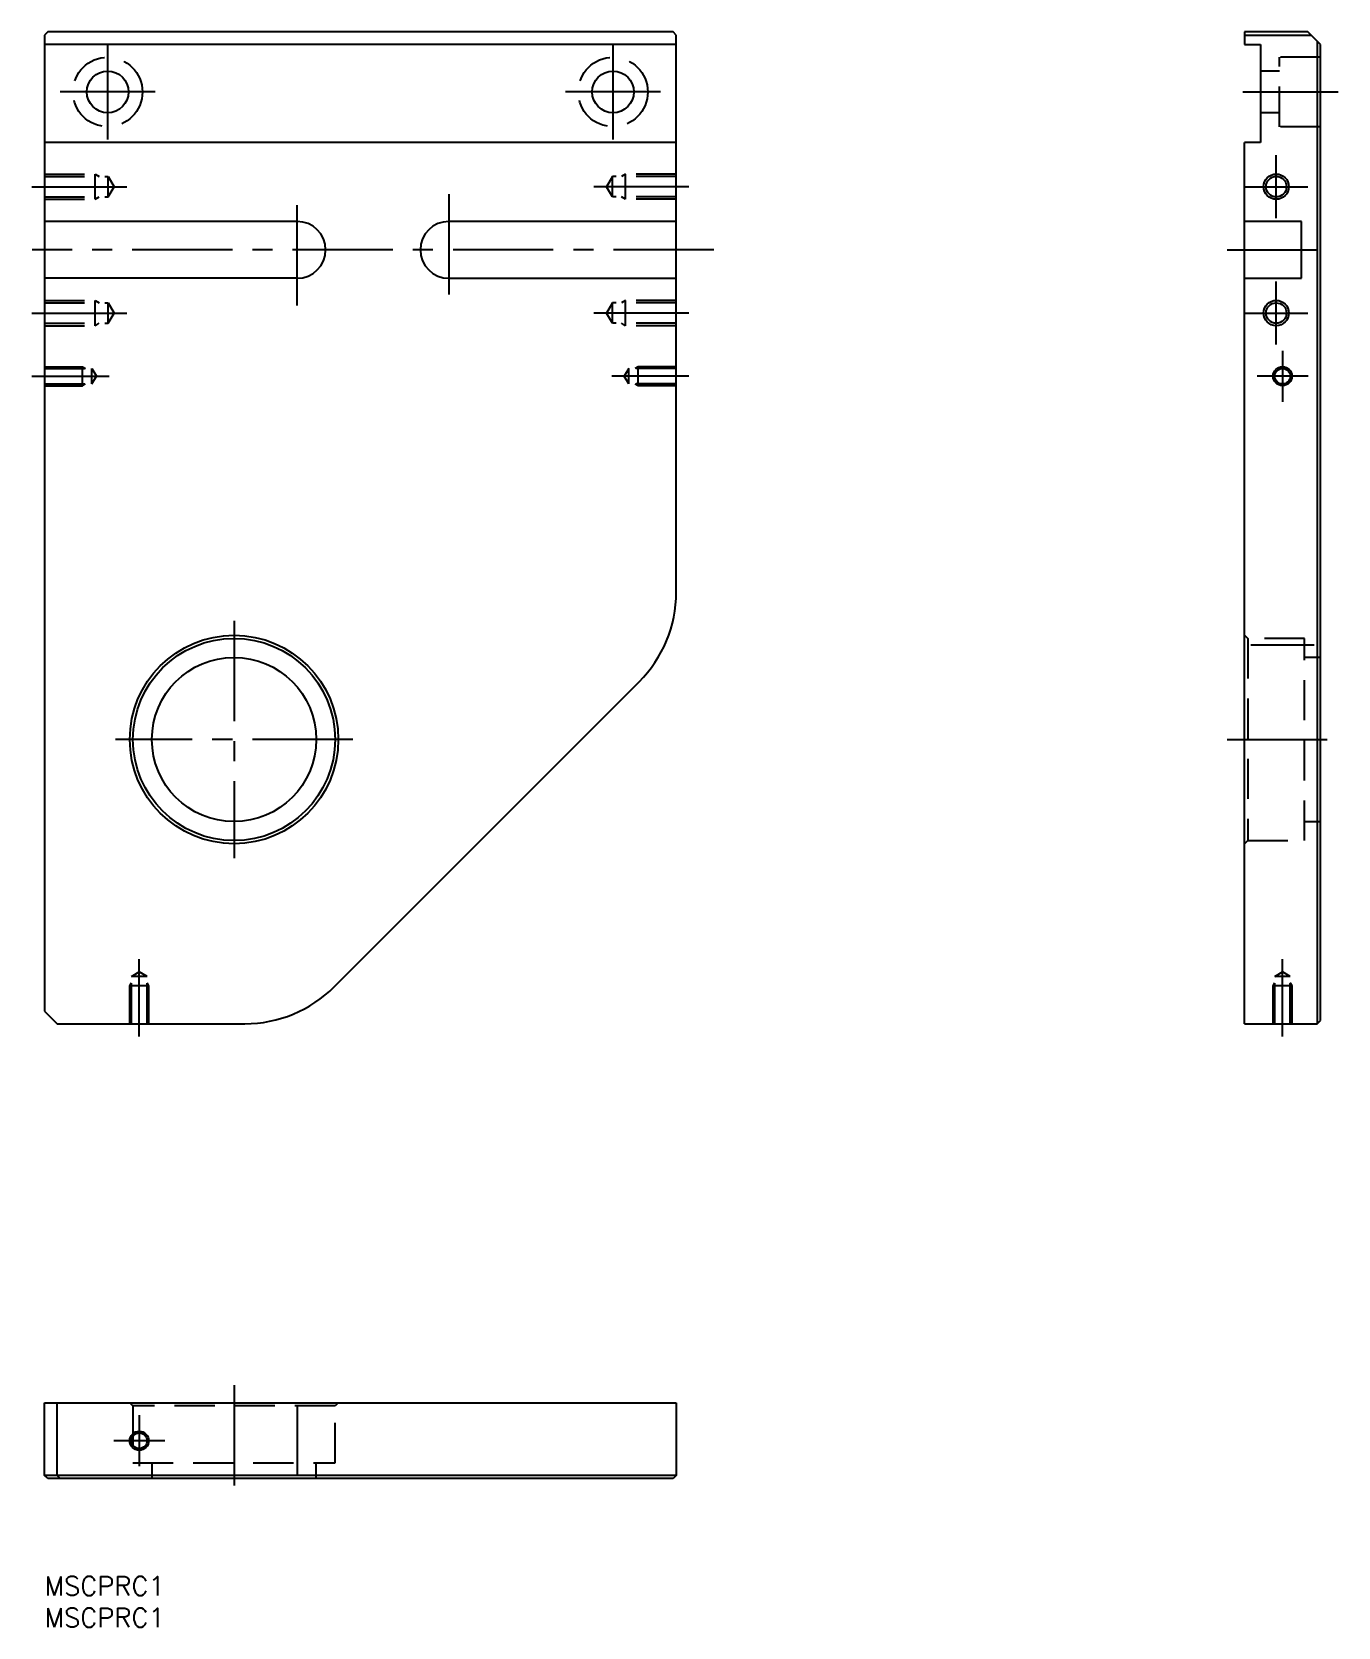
# Model space of a CAD drawing. Extents: x -2 to 205, y -9 to 243.
import ezdxf

# ---------------------------------------------------------------- set-up
doc = ezdxf.new("R2010")
doc.units = 0
doc.header["$LTSCALE"] = 0.5
doc.linetypes.add('CENTER', pattern=[50.8, 31.75, -6.35, 6.35, -6.35])
doc.linetypes.add('DASHED', pattern=[19.05, 12.7, -6.35])
doc.layers.get('0').update_dxf_attribs({"linetype": 'CONTINUOUS'})
doc.layers.add('CENTER', color=1, linetype='CENTER')
doc.styles.get("Standard").update_dxf_attribs({"font": 'txt.shx', "height": 3, "bigfont": 'bigfont.shx'})

# ---------------------------------------------------------------- blocks, each defined once
blk = doc.blocks.new('*U58')
at = {"color": 7, "linetype": 'CONTINUOUS'}
for p in [(0, -4), (0, -9)]:
    blk.add_text('MSCPRC1', height=3, dxfattribs=at).set_placement(p)

msp = doc.modelspace()

# ---------------------------------------------------------------- linework, layer by layer
at = {"color": 7, "linetype": 'CONTINUOUS'}
for p, q in [((0.5, 243.5), (0, 243)), ((0, 243), (0, 88.5)), ((99.5, 243.5), (0.5, 243.5)), ((100, 243), (99.5, 243.5)), ((100, 154.78), (100, 243)), ((200, 243.5), (190, 243.5)), ((190, 243.5), (190, 241.5)), ((190, 243), (200.5, 243)), ((202, 241.5), (200, 243.5)), ((100, 241.5), (0, 241.5)), ((190, 241.5), (192.5, 241.5)), ((192.5, 241.5), (192.5, 226)), ((201.5, 242), (201.5, 86.5)), ((202, 87), (202, 241.5)), ((100, 226), (0, 226)), ((190, 86.5), (190, 226)), ((192.5, 226), (190, 226)), ((40, 213.5), (0, 213.5)), ((100, 213.5), (64, 213.5)), ((199, 213.5), (190, 213.5)), ((199, 204.5), (199, 213.5)), ((40, 204.5), (0, 204.5)), ((64, 204.5), (100, 204.5)), ((190, 204.5), (199, 204.5)), ((45.86, 92.36), (94.14, 140.64)), ((0, 88.5), (2, 86.5)), ((2, 86.5), (31.72, 86.5)), ((190, 86.5), (201.5, 86.5)), ((201.5, 86.5), (202, 87)), ((0, 15), (0, 26.5)), ((0, 26.5), (100, 26.5)), ((2, 15), (2, 26.5)), ((100, 26.5), (100, 15)), ((0.5, 14.5), (0, 15)), ((100, 15), (0, 15)), ((99.5, 14.5), (0.5, 14.5)), ((2.5, 14.5), (2, 15)), ((100, 15), (99.5, 14.5))]:
    msp.add_line(p, q, dxfattribs=at)
at = {"color": 3, "linetype": 'DASHED'}
for p, q in [((195.5, 228.5), (195.5, 239.5)), ((202, 239.5), (195.5, 239.5)), ((195.5, 237.3), (192.5, 237.3)), ((195.5, 230.7), (192.5, 230.7)), ((202, 228.5), (195.5, 228.5)), ((0, 221), (8, 221)), ((0, 220.62), (10.1, 220.62)), ((8, 217), (8, 221)), ((8, 221), (8.66, 220.62)), ((10.1, 217.38), (10.1, 220.62)), ((10.1, 220.62), (11.04, 219)), ((89.9, 220.62), (88.96, 219)), ((100, 220.62), (89.9, 220.62)), ((89.9, 217.38), (89.9, 220.62)), ((92, 221), (91.34, 220.62)), ((100, 221), (92, 221)), ((92, 217), (92, 221)), ((0, 217.38), (10.1, 217.38)), ((8, 217), (8.66, 217.38)), ((10.1, 217.38), (11.04, 219)), ((89.9, 217.38), (88.96, 219)), ((100, 217.38), (89.9, 217.38)), ((92, 217), (91.34, 217.38)), ((0, 217), (8, 217)), ((100, 217), (92, 217)), ((0, 201), (8, 201)), ((0, 200.62), (10.1, 200.62)), ((8, 197), (8, 201)), ((8, 201), (8.66, 200.62)), ((10.1, 197.38), (10.1, 200.62)), ((10.1, 200.62), (11.04, 199)), ((89.9, 200.62), (88.96, 199)), ((100, 200.62), (89.9, 200.62)), ((89.9, 197.38), (89.9, 200.62)), ((92, 201), (91.34, 200.62)), ((100, 201), (92, 201)), ((92, 197), (92, 201)), ((0, 197.38), (10.1, 197.38)), ((0, 197), (8, 197)), ((8, 197), (8.66, 197.38)), ((10.1, 197.38), (11.04, 199)), ((89.9, 197.38), (88.96, 199)), ((100, 197.38), (89.9, 197.38)), ((92, 197), (91.34, 197.38)), ((100, 197), (92, 197)), ((0, 190.5), (6, 190.5)), ((0, 190.23), (7.5, 190.23)), ((6, 190.5), (6.47, 190.23)), ((6, 187.5), (6, 190.5)), ((7.5, 187.77), (7.5, 190.23)), ((7.5, 190.23), (8.21, 189)), ((92.5, 190.23), (91.79, 189)), ((100, 190.23), (92.5, 190.23)), ((92.5, 187.77), (92.5, 190.23)), ((94, 190.5), (93.53, 190.23)), ((100, 190.5), (94, 190.5)), ((94, 187.5), (94, 190.5)), ((0, 187.77), (7.5, 187.77)), ((0, 187.5), (6, 187.5)), ((6, 187.5), (6.47, 187.77)), ((7.5, 187.77), (8.21, 189)), ((92.5, 187.77), (91.79, 189)), ((100, 187.77), (92.5, 187.77)), ((94, 187.5), (93.53, 187.77)), ((100, 187.5), (94, 187.5)), ((190, 148), (190.5, 147.5)), ((199.5, 147.5), (190.5, 147.5)), ((190.5, 147.5), (190.5, 115.5)), ((199.5, 115.5), (199.5, 147.5)), ((202, 144.5), (199.5, 144.5)), ((199.5, 118.5), (202, 118.5)), ((190.5, 115.5), (190, 115)), ((190.5, 115.5), (199.5, 115.5)), ((13.77, 94), (15, 94.71)), ((13.77, 86.5), (13.77, 94)), ((16.23, 94), (13.77, 94)), ((16.23, 94), (15, 94.71)), ((16.23, 86.5), (16.23, 94)), ((194.77, 94), (196, 94.71)), ((194.77, 86.5), (194.77, 94)), ((197.23, 94), (194.77, 94)), ((197.23, 94), (196, 94.71)), ((197.23, 86.5), (197.23, 94)), ((13.5, 92.5), (13.77, 92.97)), ((13.5, 86.5), (13.5, 92.5)), ((16.5, 92.5), (13.5, 92.5)), ((16.5, 92.5), (16.23, 92.97)), ((16.5, 86.5), (16.5, 92.5)), ((194.5, 92.5), (194.77, 92.97)), ((194.5, 86.5), (194.5, 92.5)), ((197.5, 92.5), (194.5, 92.5)), ((197.5, 92.5), (197.23, 92.97)), ((197.5, 86.5), (197.5, 92.5)), ((14, 26), (13.5, 26.5)), ((14, 26), (14, 17)), ((46, 26), (14, 26)), ((46.5, 26.5), (46, 26)), ((46, 17), (46, 26)), ((14, 17), (46, 17)), ((17, 17), (17, 14.5)), ((43, 14.5), (43, 17))]:
    msp.add_line(p, q, dxfattribs=at)
at = {"color": 3, "linetype": 'CONTINUOUS'}
for p, q in [((191, 146.5), (201, 146.5)), ((40, 26), (40, 15))]:
    msp.add_line(p, q, dxfattribs=at)
at = {"color": 3, "linetype": 'DASHED'}
for centre in [(10, 234), (90, 234)]:
    msp.add_circle(centre, 5.5, dxfattribs=at)
at = {"color": 7, "linetype": 'CONTINUOUS'}
for centre, radius in [((10, 234), 3.3), ((90, 234), 3.3), ((195, 219), 1.62), ((195, 199), 1.62), ((196, 189), 1.23), ((30, 131.5), 16.5), ((30, 131.5), 16), ((30, 131.5), 13), ((15, 20.5), 1.23)]:
    msp.add_circle(centre, radius, dxfattribs=at)
at = {"color": 3, "linetype": 'CONTINUOUS'}
for centre, radius in [((195, 219), 2), ((195, 199), 2), ((196, 189), 1.5), ((15, 20.5), 1.5)]:
    msp.add_circle(centre, radius, dxfattribs=at)
at = {"color": 7, "linetype": 'CONTINUOUS'}
for centre, radius, start, end in [((40, 209), 4.5, 270, 90), ((64, 209), 4.5, 90, 270), ((80, 154.78), 20, 315, 0), ((31.72, 106.5), 20, 270, 315)]:
    msp.add_arc(centre, radius, start, end, dxfattribs=at)
at = {"layer": 'CENTER', "color": 1, "linetype": 'CENTER'}
for p, q in [((10, 226.46), (10, 241.54)), ((90, 226.46), (90, 241.54)), ((17.54, 234), (2.46, 234)), ((97.54, 234), (82.46, 234)), ((189.71, 234), (204.79, 234)), ((195, 214), (195, 224)), ((-2, 219), (13.04, 219)), ((40, 200.21), (40, 217.79)), ((64, 217.79), (64, 200.21)), ((102, 219), (86.96, 219)), ((190, 219), (200, 219)), ((105.95, 209), (-1.95, 209)), ((187.21, 209), (201.49, 209)), ((195, 194), (195, 204)), ((-2, 199), (13.04, 199)), ((102, 199), (86.96, 199)), ((190, 199), (200, 199)), ((196, 193.04), (196, 184.96)), ((-2, 189), (10.21, 189)), ((102, 189), (89.79, 189)), ((200.04, 189), (191.96, 189)), ((30, 150.29), (30, 112.71)), ((48.79, 131.5), (11.21, 131.5)), ((187.21, 131.5), (204.79, 131.5)), ((15, 84.5), (15, 96.71)), ((196, 84.5), (196, 96.71)), ((30, 29.29), (30, 11.71)), ((15, 24.54), (15, 16.46)), ((19.04, 20.5), (10.96, 20.5))]:
    msp.add_line(p, q, dxfattribs=at)

# ---------------------------------------------------------------- block references
at = {"color": 7, "linetype": 'CONTINUOUS'}
msp.add_blockref('*U58', (0, 0), dxfattribs=at)

doc.saveas('drawing.dxf')
